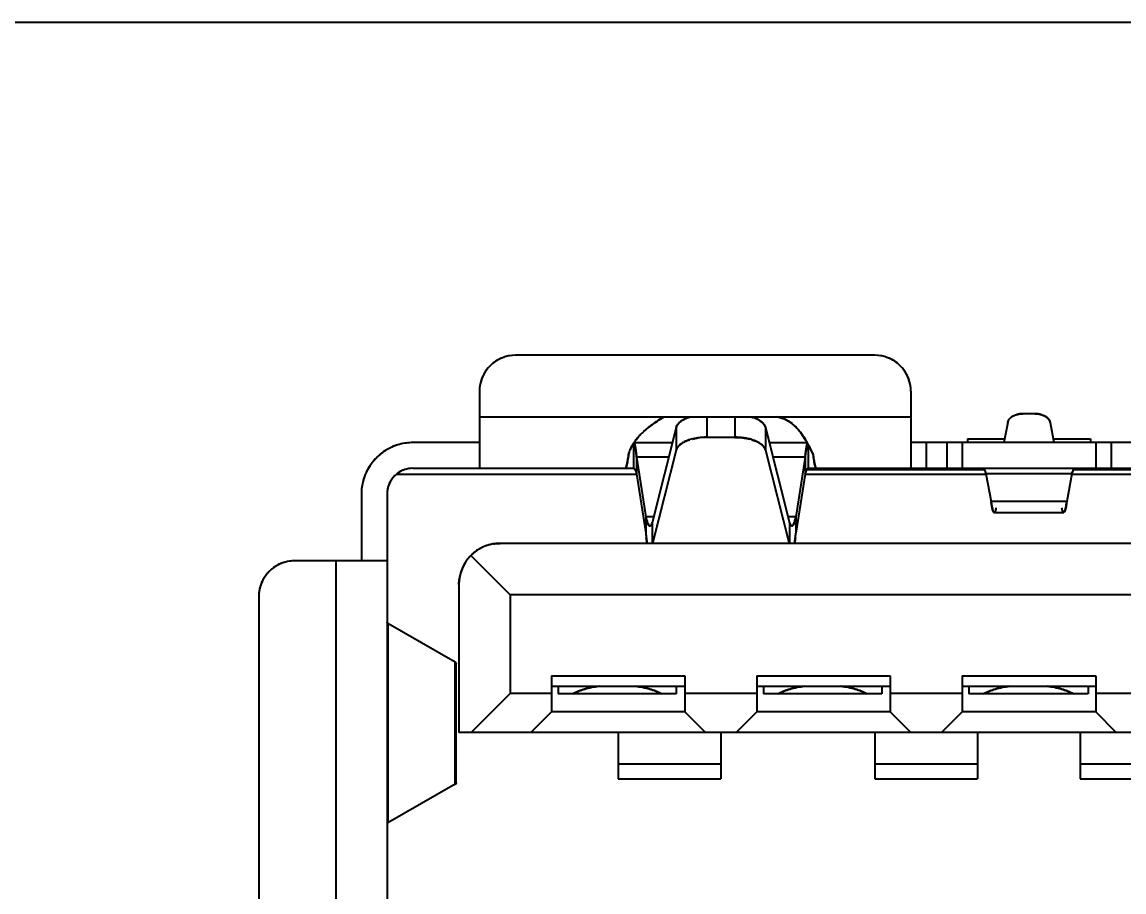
# Model space of a CAD drawing. Header units: millimetres. Extents: x 15 to 418, y 12 to 300.
# Drawn here: x 163.3 to 174.03, y 86.8 to 95.26 of the extents above; entities that cross this region are included whole.
import ezdxf

# ---------------------------------------------------------------- set-up
doc = ezdxf.new("R2010")
doc.units = ezdxf.units.MM
doc.header["$LTSCALE"] = 23.1
doc.layers.get('0').update_dxf_attribs({"linetype": 'CONTINUOUS'})
doc.styles.get("Standard").update_dxf_attribs({"font": 'txt', "width": 0.8})
doc.dimstyles.new('DIMSTYLE_1', dxfattribs={"dimtxt": 4, "dimasz": 4, "dimexe": 0.5, "dimexo": 0.0625, "dimgap": 1, "dimtad": 0, "dimtih": 1, "dimtoh": 1, "dimdec": 1, "dimdsep": 46, "dimtxsty": 'Standard', "dimblk": '_FILLED', "dimblk1": '_FILLED', "dimblk2": '_FILLED', "dimcen": 0.09, "dimadec": 0, "dimazin": 0, "dimtol": 1, "dimtp": 0.5, "dimtm": 0.5, "dimtfac": 1, "dimtdec": 1, "dimtofl": 0, "dimtmove": 0, "dimatfit": 3, "dimldrblk": '_FILLED', "dimfxl": 0, "dimtolj": 1, "dimarcsym": 0})

# ---------------------------------------------------------------- blocks, each defined once
blk = doc.blocks.new('_FILLED')
at = {"color": 0, "linetype": 'ByBlock'}
blk.add_solid([(0, 0), (-1, 0.25), (-1, -0.25)], dxfattribs=at)
blk = doc.blocks.new('*D1')
at = {"color": 2, "linetype": 'Continuous', "transparency": 16777216}
for p, q in [((162.164, 95.259), (203.143, 95.259)), ((202.643, 95.259), (202.643, 75.813)), ((202.643, 56.367), (202.643, 75.813)), ((184.164, 56.367), (203.143, 56.367))]:
    blk.add_line(p, q, dxfattribs=at)
at = {"color": 2, "linetype": 'Continuous', "transparency": 16777216, "xscale": 4, "yscale": 4, "zscale": 4}
for p, rotation in [((202.643, 95.259), 90), ((202.643, 56.367), 270)]:
    blk.add_blockref('_FILLED', p, dxfattribs=dict(at, rotation=rotation))

msp = doc.modelspace()

# ---------------------------------------------------------------- linework, layer by layer
at = {"color": 7, "linetype": 'Continuous'}
for p, q in [((171.605, 92.017), (168.105, 92.017)), ((167.755, 91.667), (167.755, 90.917)), ((171.955, 91.667), (171.955, 90.917)), ((167.755, 91.417), (171.955, 91.417)), ((169.968, 91.417), (169.968, 91.218)), ((170.242, 91.417), (170.242, 91.218)), ((173.164, 91.448), (173.047, 91.448)), ((169.67, 91.315), (169.435, 90.386)), ((169.67, 91.315), (169.67, 91.094)), ((170.54, 91.315), (170.54, 91.094)), ((170.54, 91.315), (170.775, 90.386)), ((172.898, 91.362), (172.862, 91.167)), ((173.313, 91.362), (173.348, 91.167)), ((170.242, 91.218), (169.968, 91.218)), ((172.505, 91.203), (172.869, 91.203)), ((172.505, 91.203), (172.505, 91.167)), ((173.341, 91.203), (173.705, 91.203)), ((173.705, 91.203), (173.705, 91.167)), ((167.755, 91.167), (167.105, 91.167)), ((169.256, 91.158), (169.256, 90.917)), ((169.261, 91.167), (169.633, 91.167)), ((169.67, 91.094), (169.44, 90.187)), ((170.54, 91.094), (170.77, 90.187)), ((170.578, 91.167), (170.943, 91.167)), ((170.954, 91.149), (170.954, 90.917)), ((174.255, 91.167), (171.955, 91.167)), ((172.105, 91.167), (172.105, 90.917)), ((172.305, 91.167), (172.305, 90.917)), ((172.455, 91.167), (172.455, 90.917)), ((173.755, 91.167), (173.755, 90.917)), ((173.905, 91.167), (173.905, 90.917)), ((169.284, 91.03), (169.284, 91.024)), ((169.284, 91.024), (169.284, 91.03)), ((169.284, 91.024), (169.284, 90.863)), ((169.596, 91.024), (169.284, 91.024)), ((169.284, 91.024), (169.374, 90.446)), ((170.926, 91.024), (170.614, 91.024)), ((170.926, 91.024), (170.836, 90.446)), ((170.926, 91.028), (170.926, 91.024)), ((170.926, 91.024), (170.926, 91.028)), ((170.926, 91.024), (170.926, 90.863)), ((167.105, 90.917), (169.256, 90.917)), ((172.671, 90.903), (170.941, 90.903)), ((170.954, 90.917), (175.256, 90.917)), ((172.505, 90.903), (172.505, 90.917)), ((175.269, 90.903), (173.539, 90.903)), ((173.705, 90.903), (173.705, 90.917)), ((169.284, 90.857), (166.943, 90.857)), ((169.284, 90.863), (169.374, 90.285)), ((170.926, 90.863), (170.836, 90.285)), ((172.686, 90.857), (170.926, 90.857)), ((173.524, 90.864), (172.686, 90.864)), ((172.686, 90.864), (172.737, 90.593)), ((173.524, 90.864), (173.473, 90.593)), ((175.284, 90.857), (173.524, 90.857)), ((166.605, 90.667), (166.605, 90.017)), ((166.855, 90.667), (166.855, 85.487)), ((173.473, 90.593), (172.737, 90.593)), ((172.737, 90.591), (172.737, 90.593)), ((172.737, 90.593), (172.737, 90.591)), ((173.473, 90.593), (173.473, 90.59)), ((169.374, 90.446), (169.374, 90.285)), ((169.45, 90.446), (169.374, 90.446)), ((169.432, 90.378), (169.435, 90.386)), ((169.435, 90.386), (169.432, 90.378)), ((169.435, 90.386), (169.435, 90.187)), ((170.836, 90.446), (170.76, 90.446)), ((170.775, 90.386), (170.775, 90.187)), ((170.808, 90.364), (170.806, 90.361)), ((170.836, 90.446), (170.836, 90.285)), ((178.255, 90.187), (167.955, 90.187)), ((168.055, 89.687), (167.672, 90.07)), ((166.855, 90.017), (165.955, 90.017)), ((166.355, 90.017), (166.355, 78.197)), ((167.555, 89.787), (167.555, 88.347)), ((165.605, 89.667), (165.605, 78.547)), ((168.055, 89.687), (168.055, 88.727)), ((178.155, 89.687), (168.055, 89.687)), ((166.863, 89.406), (166.863, 87.468)), ((167.519, 89.03), (166.863, 89.406)), ((167.519, 87.844), (167.519, 89.03)), ((167.519, 89.03), (167.528, 89.021)), ((168.455, 88.897), (168.455, 88.547)), ((168.455, 88.897), (169.755, 88.897)), ((169.755, 88.897), (169.755, 88.547)), ((170.455, 88.897), (171.755, 88.897)), ((170.455, 88.897), (170.455, 88.547)), ((171.755, 88.897), (171.755, 88.547)), ((172.455, 88.897), (173.755, 88.897)), ((172.455, 88.897), (172.455, 88.547)), ((173.755, 88.897), (173.755, 88.547)), ((168.455, 88.797), (169.755, 88.797)), ((168.521, 88.797), (168.521, 88.722)), ((169.671, 88.797), (169.671, 88.722)), ((170.455, 88.797), (171.755, 88.797)), ((170.521, 88.797), (170.521, 88.722)), ((171.671, 88.797), (171.671, 88.722)), ((172.455, 88.797), (173.755, 88.797)), ((172.521, 88.797), (172.521, 88.722)), ((173.68, 88.797), (173.68, 88.722)), ((168.055, 88.727), (167.675, 88.347)), ((168.455, 88.727), (168.055, 88.727)), ((169.671, 88.722), (168.521, 88.722)), ((170.455, 88.727), (169.755, 88.727)), ((171.671, 88.722), (170.521, 88.722)), ((172.455, 88.727), (171.755, 88.727)), ((173.68, 88.722), (172.521, 88.722)), ((174.455, 88.727), (173.755, 88.727)), ((168.455, 88.547), (168.255, 88.347)), ((169.755, 88.547), (168.455, 88.547)), ((169.955, 88.347), (169.755, 88.547)), ((170.455, 88.547), (170.255, 88.347)), ((171.755, 88.547), (170.455, 88.547)), ((171.955, 88.347), (171.755, 88.547)), ((172.455, 88.547), (172.255, 88.347)), ((173.755, 88.547), (172.455, 88.547)), ((173.955, 88.347), (173.755, 88.547)), ((178.655, 88.347), (167.555, 88.347)), ((169.105, 88.347), (169.105, 87.895)), ((170.105, 88.347), (170.105, 87.895)), ((171.605, 88.347), (171.605, 87.895)), ((172.605, 88.347), (172.605, 87.895)), ((173.605, 88.347), (173.605, 87.895)), ((170.105, 88.038), (169.105, 88.038)), ((172.605, 88.038), (171.605, 88.038)), ((174.605, 88.038), (173.605, 88.038)), ((167.519, 87.844), (166.863, 87.468)), ((167.528, 87.852), (167.519, 87.844))]:
    msp.add_line(p, q, dxfattribs=at)
at = {"color": 6, "linetype": 'Continuous'}
for p, q in [((172.766, 90.487), (173.444, 90.487)), ((167.528, 87.852), (167.528, 89.021)), ((169.105, 87.895), (170.105, 87.895)), ((171.605, 87.895), (172.605, 87.895)), ((173.605, 87.895), (174.605, 87.895))]:
    msp.add_line(p, q, dxfattribs=at)
at = {"color": 7, "linetype": 'Continuous'}
for centre, radius, start, end in [((168.105, 91.667), 0.35, 89.9956, 180.0044), ((168.106, 91.666), 0.351, 125.9432, 144.0563), ((168.105, 91.667), 0.349, 120.2626, 125.92), ((168.105, 91.666), 0.351, 115.1088, 120.2634), ((168.105, 91.668), 0.349, 107.7366, 115.1109), ((168.105, 91.664), 0.353, 90.0656, 107.6772), ((171.605, 91.664), 0.353, 72.3357, 89.921), ((171.605, 91.667), 0.35, 359.9956, 90.0044), ((171.605, 91.668), 0.349, 64.8886, 72.2689), ((171.605, 91.666), 0.351, 58.4978, 64.8902), ((171.606, 91.668), 0.349, 54.0771, 58.4966), ((171.604, 91.666), 0.351, 35.9432, 54.0563), ((168.106, 91.667), 0.351, 148.4978, 154.8902), ((168.104, 91.667), 0.349, 144.0771, 148.4966), ((171.606, 91.667), 0.349, 30.2626, 35.92), ((171.604, 91.667), 0.351, 25.1088, 30.2634), ((168.108, 91.666), 0.353, 162.3357, 179.921), ((168.104, 91.667), 0.349, 154.8886, 162.2689), ((171.606, 91.667), 0.349, 17.7366, 25.1109), ((171.602, 91.666), 0.353, 0.0656, 17.6772), ((173.022, 91.292), 0.151, 117.9636, 119.7785), ((173.192, 91.298), 0.144, 58.3046, 60.1745), ((170.358, 91.184), 0.234, 56.7558, 60.8869), ((170.55, 91.037), 0.4, 47.145, 51.7113), ((170.551, 91.038), 0.399, 47.2131, 51.7892), ((169.83, 90.758), 0.703, 133.6746, 137.788), ((169.829, 90.759), 0.702, 133.6537, 137.7735), ((169.902, 90.682), 0.808, 129.9965, 133.6594), ((169.9, 90.685), 0.804, 129.9984, 133.6764), ((169.937, 90.761), 0.455, 103.8645, 107.0842), ((169.967, 90.601), 0.618, 89.9293, 97.8885), ((170.243, 90.601), 0.618, 82.1071, 90.0717), ((170.275, 90.766), 0.45, 72.8925, 75.5672), ((167.105, 90.667), 0.5, 89.9975, 180.0025), ((167.106, 90.665), 0.502, 120.0008, 133.345), ((167.105, 90.667), 0.5, 104.9393, 114.1555), ((167.105, 90.665), 0.502, 90.0325, 104.8997), ((169.677, 90.885), 0.504, 143.1151, 146.9884), ((169.676, 90.887), 0.502, 143.2088, 147.0725), ((169.852, 90.964), 0.234, 119.1131, 123.2442), ((167.107, 90.665), 0.502, 135.0294, 149.9792), ((167.103, 90.669), 0.498, 133.3657, 134.9939), ((167.105, 90.667), 0.5, 155.2985, 165.0518), ((167.105, 90.667), 0.5, 150.0124, 155.2977), ((167.105, 90.667), 0.25, 89.993, 180.007), ((167.105, 90.667), 0.249, 121.0337, 126.0013), ((167.105, 90.667), 0.25, 107.9294, 121.0266), ((167.105, 90.665), 0.252, 90.0793, 107.837), ((167.108, 90.667), 0.503, 165.0972, 179.9607), ((167.105, 90.667), 0.25, 150.0346, 162.0891), ((167.105, 90.667), 0.25, 144.0284, 150.0314), ((167.106, 90.665), 0.252, 126.0606, 143.9664), ((167.107, 90.667), 0.252, 162.1679, 179.9339), ((171.854, 90.82), 1.635, 351.8864, 352.0017), ((170.333, 90.669), 0.985, 193.0873, 193.4591), ((170.304, 90.662), 0.955, 193.0958, 193.4789), ((170.941, 90.449), 0.177, 200.7468, 202.3064), ((170.936, 90.447), 0.172, 200.7636, 202.3682), ((169.917, 90.659), 0.944, 346.2507, 346.9202), ((169.943, 90.654), 0.917, 346.2229, 346.9115), ((173.078, 90.716), 3.729, 186.6308, 186.7536), ((173.063, 90.713), 3.714, 186.6142, 186.7375), ((172.4, 90.634), 3.046, 186.7326, 187.3405), ((172.379, 90.632), 3.025, 186.7288, 187.3412), ((167.662, 90.653), 3.195, 352.6804, 353.2433), ((168.021, 90.608), 2.833, 352.6458, 353.281), ((167.141, 90.715), 3.72, 353.2375, 353.3695), ((167.16, 90.711), 3.7, 353.2536, 353.3863), ((167.955, 89.787), 0.4, 89.9964, 180.0036), ((167.954, 89.789), 0.398, 118.5376, 135.0446), ((167.957, 89.783), 0.404, 117.0578, 118.572), ((167.955, 89.788), 0.399, 110.1491, 117.0708), ((167.953, 89.791), 0.395, 107.8292, 110.126), ((167.956, 89.783), 0.404, 101.0806, 107.8174), ((167.957, 89.777), 0.41, 98.8163, 101.1055), ((167.955, 89.787), 0.4, 134.9908, 152.5565), ((165.955, 89.667), 0.35, 89.9956, 180.0044), ((165.956, 89.666), 0.351, 125.9432, 144.0563), ((165.955, 89.668), 0.349, 120.2804, 125.9201), ((165.955, 89.666), 0.351, 115.1088, 120.2812), ((165.955, 89.668), 0.349, 107.7366, 115.1109), ((165.955, 89.664), 0.353, 90.0656, 107.6772), ((167.951, 89.789), 0.396, 160.9265, 162.1719), ((167.952, 89.788), 0.397, 152.5076, 160.9207), ((165.954, 89.667), 0.349, 154.8886, 162.2689), ((165.956, 89.667), 0.351, 148.5238, 154.8903), ((165.954, 89.667), 0.349, 144.0771, 148.5226), ((167.965, 89.785), 0.41, 169.6387, 171.1857), ((167.962, 89.785), 0.407, 162.207, 169.6455), ((165.958, 89.666), 0.353, 162.3357, 179.921)]:
    msp.add_arc(centre, radius, start, end, dxfattribs=at)
for points, knots in [([(169.383, 91.301), (169.396, 91.312), (169.45, 91.355), (169.509, 91.392), (169.554, 91.417)], [0, 0, 0, 0, 0.24898, 1, 1, 1, 1]), ([(169.554, 91.417), (169.539, 91.409), (169.479, 91.374), (169.423, 91.334), (169.383, 91.301)], [0, 0, 0, 0, 0.25078, 1, 1, 1, 1]), ([(169.803, 91.416), (169.797, 91.414), (169.775, 91.407), (169.753, 91.397), (169.738, 91.389)], [0, 0, 0, 0, 0.265862, 1, 1, 1, 1]), ([(169.738, 91.389), (169.743, 91.392), (169.764, 91.402), (169.786, 91.411), (169.803, 91.416)], [0, 0, 0, 0, 0.233799, 1, 1, 1, 1]), ([(170.472, 91.389), (170.467, 91.392), (170.446, 91.402), (170.424, 91.411), (170.407, 91.416)], [0, 0, 0, 0, 0.233816, 1, 1, 1, 1]), ([(170.407, 91.416), (170.413, 91.414), (170.435, 91.407), (170.457, 91.397), (170.472, 91.389)], [0, 0, 0, 0, 0.265855, 1, 1, 1, 1]), ([(172.947, 91.423), (172.943, 91.421), (172.931, 91.413), (172.92, 91.404), (172.913, 91.395)], [0, 0, 0, 0, 0.265715, 1, 1, 1, 1]), ([(172.913, 91.395), (172.915, 91.398), (172.925, 91.409), (172.937, 91.418), (172.947, 91.423)], [0, 0, 0, 0, 0.235418, 1, 1, 1, 1]), ([(172.994, 91.441), (172.99, 91.44), (172.975, 91.436), (172.961, 91.431), (172.951, 91.425)], [0, 0, 0, 0, 0.2593, 1, 1, 1, 1]), ([(172.951, 91.425), (172.954, 91.427), (172.968, 91.434), (172.982, 91.439), (172.994, 91.441)], [0, 0, 0, 0, 0.240573, 1, 1, 1, 1]), ([(173.047, 91.448), (173.033, 91.448), (173.015, 91.446), (172.998, 91.442), (172.994, 91.441)], [0, 0, 0, 0, 0.753456, 1, 1, 1, 1]), ([(172.994, 91.441), (172.998, 91.442), (173.015, 91.446), (173.033, 91.448), (173.047, 91.448)], [0, 0, 0, 0, 0.246522, 1, 1, 1, 1]), ([(173.217, 91.441), (173.212, 91.442), (173.195, 91.446), (173.177, 91.448), (173.164, 91.448)], [0, 0, 0, 0, 0.246532, 1, 1, 1, 1]), ([(173.164, 91.448), (173.177, 91.448), (173.195, 91.446), (173.212, 91.442), (173.217, 91.441)], [0, 0, 0, 0, 0.753488, 1, 1, 1, 1]), ([(173.263, 91.423), (173.26, 91.425), (173.245, 91.433), (173.229, 91.438), (173.217, 91.441)], [0, 0, 0, 0, 0.239147, 1, 1, 1, 1]), ([(173.217, 91.441), (173.221, 91.44), (173.237, 91.436), (173.253, 91.429), (173.263, 91.423)], [0, 0, 0, 0, 0.26061, 1, 1, 1, 1]), ([(173.297, 91.395), (173.295, 91.398), (173.286, 91.407), (173.276, 91.415), (173.267, 91.421)], [0, 0, 0, 0, 0.23683, 1, 1, 1, 1]), ([(173.267, 91.421), (173.27, 91.419), (173.281, 91.412), (173.291, 91.403), (173.297, 91.395)], [0, 0, 0, 0, 0.264227, 1, 1, 1, 1]), ([(169.692, 91.354), (169.69, 91.351), (169.68, 91.339), (169.673, 91.326), (169.67, 91.315)], [0, 0, 0, 0, 0.271523, 1, 1, 1, 1]), ([(169.67, 91.315), (169.671, 91.318), (169.676, 91.333), (169.685, 91.346), (169.692, 91.354)], [0, 0, 0, 0, 0.232703, 1, 1, 1, 1]), ([(169.721, 91.378), (169.718, 91.376), (169.708, 91.369), (169.699, 91.361), (169.692, 91.354)], [0, 0, 0, 0, 0.265239, 1, 1, 1, 1]), ([(169.692, 91.354), (169.694, 91.356), (169.703, 91.365), (169.713, 91.373), (169.721, 91.378)], [0, 0, 0, 0, 0.235397, 1, 1, 1, 1]), ([(169.738, 91.389), (169.737, 91.388), (169.731, 91.385), (169.725, 91.381), (169.721, 91.378)], [0, 0, 0, 0, 0.256671, 1, 1, 1, 1]), ([(169.721, 91.378), (169.722, 91.379), (169.728, 91.383), (169.734, 91.386), (169.738, 91.389)], [0, 0, 0, 0, 0.243384, 1, 1, 1, 1]), ([(170.518, 91.354), (170.515, 91.357), (170.506, 91.366), (170.495, 91.375), (170.486, 91.38)], [0, 0, 0, 0, 0.234187, 1, 1, 1, 1]), ([(170.486, 91.38), (170.489, 91.378), (170.5, 91.37), (170.511, 91.362), (170.518, 91.354)], [0, 0, 0, 0, 0.266488, 1, 1, 1, 1]), ([(170.54, 91.315), (170.539, 91.318), (170.534, 91.333), (170.525, 91.346), (170.518, 91.354)], [0, 0, 0, 0, 0.232728, 1, 1, 1, 1]), ([(170.518, 91.354), (170.52, 91.351), (170.53, 91.34), (170.537, 91.326), (170.54, 91.315)], [0, 0, 0, 0, 0.271547, 1, 1, 1, 1]), ([(172.913, 91.395), (172.911, 91.393), (172.904, 91.383), (172.899, 91.371), (172.898, 91.362)], [0, 0, 0, 0, 0.264051, 1, 1, 1, 1]), ([(172.898, 91.362), (172.898, 91.365), (172.901, 91.377), (172.907, 91.388), (172.913, 91.395)], [0, 0, 0, 0, 0.239447, 1, 1, 1, 1]), ([(173.313, 91.362), (173.312, 91.365), (173.309, 91.377), (173.303, 91.388), (173.297, 91.395)], [0, 0, 0, 0, 0.239412, 1, 1, 1, 1]), ([(173.297, 91.395), (173.299, 91.393), (173.306, 91.383), (173.311, 91.371), (173.313, 91.362)], [0, 0, 0, 0, 0.264008, 1, 1, 1, 1]), ([(169.274, 91.188), (169.277, 91.191), (169.288, 91.206), (169.3, 91.22), (169.309, 91.23)], [0, 0, 0, 0, 0.246556, 1, 1, 1, 1]), ([(169.309, 91.23), (169.306, 91.227), (169.294, 91.213), (169.282, 91.199), (169.274, 91.188)], [0, 0, 0, 0, 0.253381, 1, 1, 1, 1]), ([(169.828, 91.202), (169.832, 91.203), (169.85, 91.207), (169.869, 91.211), (169.882, 91.213)], [0, 0, 0, 0, 0.244117, 1, 1, 1, 1]), ([(169.882, 91.213), (169.878, 91.212), (169.859, 91.209), (169.841, 91.205), (169.828, 91.202)], [0, 0, 0, 0, 0.25559, 1, 1, 1, 1]), ([(169.968, 91.218), (169.961, 91.218), (169.932, 91.218), (169.904, 91.216), (169.882, 91.213)], [0, 0, 0, 0, 0.252081, 1, 1, 1, 1]), ([(170.242, 91.218), (170.249, 91.218), (170.278, 91.218), (170.307, 91.216), (170.328, 91.213)], [0, 0, 0, 0, 0.2521, 1, 1, 1, 1]), ([(170.328, 91.213), (170.333, 91.212), (170.353, 91.209), (170.372, 91.205), (170.387, 91.201)], [0, 0, 0, 0, 0.256168, 1, 1, 1, 1]), ([(170.387, 91.201), (170.382, 91.202), (170.362, 91.207), (170.343, 91.21), (170.328, 91.213)], [0, 0, 0, 0, 0.243446, 1, 1, 1, 1]), ([(170.868, 91.282), (170.884, 91.263), (170.936, 91.189), (170.976, 91.109), (171.004, 91.05)], [0, 0, 0, 0, 0.275258, 1, 1, 1, 1]), ([(171.004, 91.05), (170.986, 91.088), (170.946, 91.168), (170.899, 91.244), (170.868, 91.282)], [0, 0, 0, 0, 0.462875, 1, 1, 1, 1]), ([(169.206, 91.05), (169.208, 91.055), (169.213, 91.077), (169.221, 91.099), (169.229, 91.114)], [0, 0, 0, 0, 0.232355, 1, 1, 1, 1]), ([(169.229, 91.114), (169.226, 91.109), (169.217, 91.088), (169.21, 91.067), (169.206, 91.05)], [0, 0, 0, 0, 0.267545, 1, 1, 1, 1]), ([(169.229, 91.114), (169.231, 91.118), (169.239, 91.134), (169.248, 91.149), (169.255, 91.16)], [0, 0, 0, 0, 0.24245, 1, 1, 1, 1]), ([(169.255, 91.16), (169.252, 91.156), (169.243, 91.141), (169.235, 91.126), (169.229, 91.114)], [0, 0, 0, 0, 0.257086, 1, 1, 1, 1]), ([(169.259, 91.166), (169.26, 91.164), (169.262, 91.16), (169.265, 91.151), (169.268, 91.139), (169.273, 91.116), (169.278, 91.079), (169.282, 91.048), (169.284, 91.03)], [0, 0, 0, 0, 0.042669, 0.109279, 0.200474, 0.315848, 0.616013, 1, 1, 1, 1]), ([(169.284, 91.03), (169.282, 91.048), (169.278, 91.079), (169.273, 91.116), (169.268, 91.139), (169.265, 91.151), (169.262, 91.16), (169.26, 91.164), (169.259, 91.166)], [0, 0, 0, 0, 0.384752, 0.685641, 0.800974, 0.891804, 0.957813, 1, 1, 1, 1]), ([(169.67, 91.094), (169.671, 91.098), (169.676, 91.112), (169.685, 91.125), (169.693, 91.133)], [0, 0, 0, 0, 0.232728, 1, 1, 1, 1]), ([(169.693, 91.133), (169.69, 91.13), (169.68, 91.119), (169.673, 91.105), (169.67, 91.094)], [0, 0, 0, 0, 0.271547, 1, 1, 1, 1]), ([(169.693, 91.133), (169.695, 91.136), (169.704, 91.145), (169.715, 91.154), (169.724, 91.159)], [0, 0, 0, 0, 0.234187, 1, 1, 1, 1]), ([(169.724, 91.159), (169.721, 91.157), (169.71, 91.15), (169.699, 91.141), (169.693, 91.133)], [0, 0, 0, 0, 0.266488, 1, 1, 1, 1]), ([(169.738, 91.168), (169.743, 91.171), (169.764, 91.182), (169.786, 91.19), (169.803, 91.195)], [0, 0, 0, 0, 0.233816, 1, 1, 1, 1]), ([(169.803, 91.195), (169.797, 91.194), (169.775, 91.186), (169.753, 91.177), (169.738, 91.168)], [0, 0, 0, 0, 0.265855, 1, 1, 1, 1]), ([(170.407, 91.195), (170.413, 91.193), (170.435, 91.186), (170.457, 91.177), (170.472, 91.168)], [0, 0, 0, 0, 0.265862, 1, 1, 1, 1]), ([(170.472, 91.168), (170.467, 91.171), (170.446, 91.182), (170.424, 91.19), (170.407, 91.195)], [0, 0, 0, 0, 0.233799, 1, 1, 1, 1]), ([(170.472, 91.168), (170.473, 91.167), (170.479, 91.164), (170.485, 91.16), (170.489, 91.158)], [0, 0, 0, 0, 0.256671, 1, 1, 1, 1]), ([(170.489, 91.158), (170.488, 91.158), (170.482, 91.162), (170.476, 91.166), (170.472, 91.168)], [0, 0, 0, 0, 0.243384, 1, 1, 1, 1]), ([(170.489, 91.158), (170.492, 91.156), (170.502, 91.148), (170.511, 91.14), (170.518, 91.133)], [0, 0, 0, 0, 0.265239, 1, 1, 1, 1]), ([(170.518, 91.133), (170.516, 91.136), (170.507, 91.144), (170.497, 91.152), (170.489, 91.158)], [0, 0, 0, 0, 0.235397, 1, 1, 1, 1]), ([(170.518, 91.133), (170.52, 91.13), (170.53, 91.119), (170.537, 91.105), (170.54, 91.094)], [0, 0, 0, 0, 0.271523, 1, 1, 1, 1]), ([(170.54, 91.094), (170.539, 91.098), (170.534, 91.112), (170.525, 91.125), (170.518, 91.133)], [0, 0, 0, 0, 0.232703, 1, 1, 1, 1]), ([(170.949, 91.162), (170.946, 91.156), (170.942, 91.141), (170.937, 91.112), (170.931, 91.073), (170.928, 91.044), (170.926, 91.028)], [0, 0, 0, 0, 0.132672, 0.347358, 0.63957, 1, 1, 1, 1]), ([(170.926, 91.028), (170.928, 91.044), (170.931, 91.073), (170.937, 91.112), (170.942, 91.141), (170.946, 91.156), (170.949, 91.162)], [0, 0, 0, 0, 0.359959, 0.651503, 0.866311, 1, 1, 1, 1]), ([(169.195, 90.978), (169.196, 90.983), (169.201, 91.007), (169.204, 91.031), (169.206, 91.05)], [0, 0, 0, 0, 0.217913, 1, 1, 1, 1]), ([(169.206, 91.05), (169.206, 91.043), (169.202, 91.019), (169.199, 90.995), (169.195, 90.978)], [0, 0, 0, 0, 0.280749, 1, 1, 1, 1]), ([(171.004, 91.05), (171.005, 91.043), (171.008, 91.019), (171.012, 90.995), (171.015, 90.977)], [0, 0, 0, 0, 0.281631, 1, 1, 1, 1]), ([(171.015, 90.977), (171.014, 90.982), (171.01, 91.007), (171.006, 91.031), (171.004, 91.05)], [0, 0, 0, 0, 0.21767, 1, 1, 1, 1]), ([(169.173, 90.917), (169.175, 90.917), (169.181, 90.922), (169.183, 90.928), (169.184, 90.932)], [0, 0, 0, 0, 0.344083, 1, 1, 1, 1]), ([(169.184, 90.932), (169.183, 90.928), (169.181, 90.922), (169.175, 90.917), (169.173, 90.917)], [0, 0, 0, 0, 0.654374, 1, 1, 1, 1]), ([(169.184, 90.932), (169.185, 90.935), (169.19, 90.95), (169.193, 90.965), (169.195, 90.978)], [0, 0, 0, 0, 0.193788, 1, 1, 1, 1]), ([(169.195, 90.978), (169.194, 90.973), (169.191, 90.958), (169.188, 90.943), (169.184, 90.932)], [0, 0, 0, 0, 0.306251, 1, 1, 1, 1]), ([(169.265, 90.911), (169.265, 90.912), (169.262, 90.915), (169.259, 90.917), (169.256, 90.917)], [0, 0, 0, 0, 0.313589, 1, 1, 1, 1]), ([(169.256, 90.917), (169.257, 90.917), (169.261, 90.916), (169.264, 90.913), (169.265, 90.911)], [0, 0, 0, 0, 0.206485, 1, 1, 1, 1]), ([(169.275, 90.892), (169.274, 90.894), (169.272, 90.9), (169.268, 90.907), (169.265, 90.911)], [0, 0, 0, 0, 0.296253, 1, 1, 1, 1]), ([(169.265, 90.911), (169.266, 90.909), (169.27, 90.904), (169.273, 90.897), (169.275, 90.892)], [0, 0, 0, 0, 0.204076, 1, 1, 1, 1]), ([(169.284, 90.863), (169.284, 90.866), (169.281, 90.876), (169.278, 90.885), (169.275, 90.892)], [0, 0, 0, 0, 0.276919, 1, 1, 1, 1]), ([(169.275, 90.892), (169.276, 90.89), (169.279, 90.881), (169.282, 90.871), (169.284, 90.863)], [0, 0, 0, 0, 0.22224, 1, 1, 1, 1]), ([(170.935, 90.892), (170.934, 90.89), (170.931, 90.881), (170.928, 90.871), (170.926, 90.863)], [0, 0, 0, 0, 0.222012, 1, 1, 1, 1]), ([(170.926, 90.863), (170.926, 90.866), (170.929, 90.876), (170.932, 90.885), (170.935, 90.892)], [0, 0, 0, 0, 0.276508, 1, 1, 1, 1]), ([(170.945, 90.911), (170.944, 90.909), (170.94, 90.904), (170.937, 90.897), (170.935, 90.892)], [0, 0, 0, 0, 0.204454, 1, 1, 1, 1]), ([(170.935, 90.892), (170.936, 90.894), (170.939, 90.9), (170.942, 90.907), (170.945, 90.911)], [0, 0, 0, 0, 0.296632, 1, 1, 1, 1]), ([(170.954, 90.917), (170.953, 90.917), (170.949, 90.916), (170.947, 90.913), (170.945, 90.911)], [0, 0, 0, 0, 0.205825, 1, 1, 1, 1]), ([(170.945, 90.911), (170.945, 90.912), (170.948, 90.914), (170.951, 90.917), (170.954, 90.917)], [0, 0, 0, 0, 0.312891, 1, 1, 1, 1]), ([(171.015, 90.977), (171.016, 90.973), (171.019, 90.957), (171.022, 90.942), (171.026, 90.932)], [0, 0, 0, 0, 0.305502, 1, 1, 1, 1]), ([(171.026, 90.932), (171.025, 90.935), (171.02, 90.95), (171.017, 90.965), (171.015, 90.977)], [0, 0, 0, 0, 0.193924, 1, 1, 1, 1]), ([(171.026, 90.932), (171.027, 90.928), (171.029, 90.922), (171.035, 90.917), (171.037, 90.917)], [0, 0, 0, 0, 0.655913, 1, 1, 1, 1]), ([(171.037, 90.917), (171.035, 90.917), (171.029, 90.922), (171.027, 90.928), (171.026, 90.932)], [0, 0, 0, 0, 0.34563, 1, 1, 1, 1]), ([(172.667, 90.911), (172.668, 90.91), (172.672, 90.904), (172.675, 90.898), (172.677, 90.893)], [0, 0, 0, 0, 0.2041, 1, 1, 1, 1]), ([(172.677, 90.893), (172.676, 90.895), (172.673, 90.901), (172.67, 90.907), (172.667, 90.911)], [0, 0, 0, 0, 0.297432, 1, 1, 1, 1]), ([(172.677, 90.893), (172.677, 90.891), (172.681, 90.881), (172.684, 90.872), (172.686, 90.864)], [0, 0, 0, 0, 0.219522, 1, 1, 1, 1]), ([(172.686, 90.864), (172.685, 90.867), (172.683, 90.876), (172.679, 90.886), (172.677, 90.893)], [0, 0, 0, 0, 0.279718, 1, 1, 1, 1]), ([(173.524, 90.864), (173.525, 90.867), (173.528, 90.876), (173.531, 90.886), (173.534, 90.893)], [0, 0, 0, 0, 0.280045, 1, 1, 1, 1]), ([(173.534, 90.893), (173.533, 90.891), (173.529, 90.881), (173.526, 90.872), (173.524, 90.864)], [0, 0, 0, 0, 0.219703, 1, 1, 1, 1]), ([(173.534, 90.893), (173.534, 90.895), (173.537, 90.901), (173.54, 90.907), (173.543, 90.911)], [0, 0, 0, 0, 0.297132, 1, 1, 1, 1]), ([(173.543, 90.911), (173.542, 90.91), (173.538, 90.904), (173.536, 90.898), (173.534, 90.893)], [0, 0, 0, 0, 0.203813, 1, 1, 1, 1]), ([(172.766, 90.487), (172.762, 90.487), (172.758, 90.494), (172.755, 90.503), (172.749, 90.52), (172.743, 90.55), (172.739, 90.576), (172.737, 90.591)], [0, 0, 0, 0, 0.089192, 0.172034, 0.282894, 0.588654, 1, 1, 1, 1]), ([(172.737, 90.591), (172.738, 90.584), (172.741, 90.562), (172.745, 90.54), (172.749, 90.525)], [0, 0, 0, 0, 0.29115, 1, 1, 1, 1]), ([(173.473, 90.59), (173.471, 90.575), (173.467, 90.549), (173.461, 90.52), (173.455, 90.502), (173.452, 90.494), (173.448, 90.487), (173.444, 90.487)], [0, 0, 0, 0, 0.411315, 0.716975, 0.827804, 0.910646, 1, 1, 1, 1]), ([(173.461, 90.525), (173.462, 90.529), (173.467, 90.551), (173.47, 90.572), (173.473, 90.59)], [0, 0, 0, 0, 0.208573, 1, 1, 1, 1]), ([(172.749, 90.525), (172.75, 90.521), (172.751, 90.514), (172.754, 90.504), (172.757, 90.496), (172.76, 90.491), (172.763, 90.487), (172.768, 90.486), (172.771, 90.49), (172.772, 90.493)], [0, 0, 0, 0, 0.236038, 0.431881, 0.587315, 0.703086, 0.782984, 0.840896, 1, 1, 1, 1]), ([(172.784, 90.531), (172.782, 90.52), (172.778, 90.506), (172.772, 90.491), (172.767, 90.487), (172.766, 90.487)], [0, 0, 0, 0, 0.697201, 0.891088, 1, 1, 1, 1]), ([(173.444, 90.487), (173.443, 90.487), (173.438, 90.491), (173.432, 90.506), (173.428, 90.52), (173.426, 90.532)], [0, 0, 0, 0, 0.108867, 0.302748, 1, 1, 1, 1]), ([(173.45, 90.49), (173.452, 90.494), (173.457, 90.506), (173.46, 90.518), (173.461, 90.525)], [0, 0, 0, 0, 0.384348, 1, 1, 1, 1]), ([(169.389, 90.391), (169.388, 90.395), (169.383, 90.411), (169.379, 90.427), (169.376, 90.44)], [0, 0, 0, 0, 0.217315, 1, 1, 1, 1]), ([(169.376, 90.44), (169.377, 90.435), (169.381, 90.419), (169.385, 90.403), (169.389, 90.391)], [0, 0, 0, 0, 0.281185, 1, 1, 1, 1]), ([(169.401, 90.366), (169.4, 90.368), (169.395, 90.376), (169.392, 90.384), (169.389, 90.391)], [0, 0, 0, 0, 0.20366, 1, 1, 1, 1]), ([(169.389, 90.391), (169.391, 90.385), (169.396, 90.375), (169.401, 90.365), (169.404, 90.361)], [0, 0, 0, 0, 0.589114, 1, 1, 1, 1]), ([(169.404, 90.361), (169.403, 90.362), (169.402, 90.364), (169.401, 90.366), (169.401, 90.366)], [0, 0, 0, 0, 0.728906, 1, 1, 1, 1]), ([(169.413, 90.357), (169.412, 90.357), (169.409, 90.357), (169.406, 90.359), (169.404, 90.361)], [0, 0, 0, 0, 0.218478, 1, 1, 1, 1]), ([(169.404, 90.361), (169.407, 90.359), (169.412, 90.355), (169.418, 90.358), (169.42, 90.359)], [0, 0, 0, 0, 0.520419, 1, 1, 1, 1]), ([(169.432, 90.378), (169.43, 90.375), (169.428, 90.369), (169.422, 90.361), (169.417, 90.357), (169.413, 90.357)], [0, 0, 0, 0, 0.354217, 0.63337, 1, 1, 1, 1]), ([(170.777, 90.381), (170.779, 90.376), (170.783, 90.368), (170.79, 90.359), (170.799, 90.355), (170.804, 90.359), (170.806, 90.361)], [0, 0, 0, 0, 0.374378, 0.630016, 0.803572, 1, 1, 1, 1]), ([(170.806, 90.361), (170.805, 90.36), (170.803, 90.358), (170.799, 90.357), (170.797, 90.357)], [0, 0, 0, 0, 0.297564, 1, 1, 1, 1]), ([(170.833, 90.435), (170.83, 90.42), (170.824, 90.4), (170.815, 90.377), (170.811, 90.368), (170.808, 90.364)], [0, 0, 0, 0, 0.60616, 0.830711, 1, 1, 1, 1]), ([(170.808, 90.364), (170.809, 90.366), (170.815, 90.374), (170.818, 90.384), (170.821, 90.392)], [0, 0, 0, 0, 0.197825, 1, 1, 1, 1]), ([(170.821, 90.392), (170.822, 90.395), (170.827, 90.409), (170.831, 90.424), (170.833, 90.435)], [0, 0, 0, 0, 0.219702, 1, 1, 1, 1]), ([(169.379, 90.245), (169.38, 90.24), (169.382, 90.22), (169.385, 90.201), (169.387, 90.187)], [0, 0, 0, 0, 0.271465, 1, 1, 1, 1]), ([(169.387, 90.187), (169.387, 90.191), (169.384, 90.211), (169.381, 90.23), (169.379, 90.245)], [0, 0, 0, 0, 0.227654, 1, 1, 1, 1]), ([(170.823, 90.187), (170.823, 90.191), (170.826, 90.211), (170.829, 90.23), (170.831, 90.245)], [0, 0, 0, 0, 0.227898, 1, 1, 1, 1]), ([(170.831, 90.245), (170.83, 90.24), (170.828, 90.221), (170.825, 90.201), (170.823, 90.187)], [0, 0, 0, 0, 0.271896, 1, 1, 1, 1]), ([(167.894, 90.182), (167.899, 90.183), (167.919, 90.186), (167.94, 90.187), (167.955, 90.187)], [0, 0, 0, 0, 0.24683, 1, 1, 1, 1]), ([(167.555, 89.787), (167.555, 89.792), (167.555, 89.812), (167.557, 89.833), (167.56, 89.848)], [0, 0, 0, 0, 0.252099, 1, 1, 1, 1]), ([(166.863, 89.406), (166.861, 89.407), (166.858, 89.41), (166.855, 89.414), (166.855, 89.417)], [0, 0, 0, 0, 0.317573, 1, 1, 1, 1]), ([(167.528, 89.019), (167.528, 89.02), (167.529, 89.022), (167.527, 89.025), (167.524, 89.027), (167.521, 89.029), (167.519, 89.03)], [0, 0, 0, 0, 0.174899, 0.367278, 0.634278, 1, 1, 1, 1]), ([(167.526, 89.017), (167.525, 89.017), (167.524, 89.016), (167.523, 89.015), (167.522, 89.015)], [0, 0, 0, 0, 0.719817, 1, 1, 1, 1]), ([(167.528, 89.021), (167.528, 89.021), (167.528, 89.019), (167.527, 89.018), (167.526, 89.017)], [0, 0, 0, 0, 0.217699, 1, 1, 1, 1]), ([(168.92, 88.797), (168.872, 88.792), (168.784, 88.775), (168.699, 88.742), (168.663, 88.722)], [0, 0, 0, 0, 0.53485, 1, 1, 1, 1]), ([(168.663, 88.722), (168.699, 88.742), (168.784, 88.775), (168.872, 88.792), (168.92, 88.797)], [0, 0, 0, 0, 0.464319, 1, 1, 1, 1]), ([(169.272, 88.797), (169.32, 88.792), (169.408, 88.775), (169.492, 88.742), (169.529, 88.722)], [0, 0, 0, 0, 0.535681, 1, 1, 1, 1]), ([(169.529, 88.722), (169.492, 88.742), (169.408, 88.775), (169.32, 88.792), (169.272, 88.797)], [0, 0, 0, 0, 0.465151, 1, 1, 1, 1]), ([(170.92, 88.797), (170.872, 88.792), (170.784, 88.775), (170.699, 88.742), (170.663, 88.722)], [0, 0, 0, 0, 0.53485, 1, 1, 1, 1]), ([(170.663, 88.722), (170.699, 88.742), (170.784, 88.775), (170.872, 88.792), (170.92, 88.797)], [0, 0, 0, 0, 0.464319, 1, 1, 1, 1]), ([(171.272, 88.797), (171.32, 88.792), (171.408, 88.775), (171.492, 88.742), (171.529, 88.722)], [0, 0, 0, 0, 0.535681, 1, 1, 1, 1]), ([(171.529, 88.722), (171.492, 88.742), (171.408, 88.775), (171.32, 88.792), (171.272, 88.797)], [0, 0, 0, 0, 0.465151, 1, 1, 1, 1]), ([(172.92, 88.797), (172.872, 88.792), (172.784, 88.775), (172.699, 88.742), (172.663, 88.722)], [0, 0, 0, 0, 0.53485, 1, 1, 1, 1]), ([(172.663, 88.722), (172.699, 88.742), (172.784, 88.775), (172.872, 88.792), (172.92, 88.797)], [0, 0, 0, 0, 0.464319, 1, 1, 1, 1]), ([(173.281, 88.797), (173.329, 88.792), (173.417, 88.775), (173.502, 88.742), (173.538, 88.722)], [0, 0, 0, 0, 0.535681, 1, 1, 1, 1]), ([(173.538, 88.722), (173.502, 88.742), (173.417, 88.775), (173.329, 88.792), (173.281, 88.797)], [0, 0, 0, 0, 0.465151, 1, 1, 1, 1]), ([(167.519, 87.844), (167.521, 87.845), (167.524, 87.847), (167.528, 87.85), (167.529, 87.854), (167.527, 87.856), (167.526, 87.857)], [0, 0, 0, 0, 0.363161, 0.608423, 0.786252, 1, 1, 1, 1]), ([(167.522, 87.859), (167.523, 87.859), (167.524, 87.858), (167.525, 87.857), (167.526, 87.857)], [0, 0, 0, 0, 0.28021, 1, 1, 1, 1]), ([(167.526, 87.857), (167.526, 87.856), (167.528, 87.855), (167.528, 87.854), (167.528, 87.852)], [0, 0, 0, 0, 0.298788, 1, 1, 1, 1]), ([(166.863, 87.468), (166.861, 87.467), (166.858, 87.464), (166.855, 87.46), (166.855, 87.457)], [0, 0, 0, 0, 0.317761, 1, 1, 1, 1])]:
    msp.add_open_spline(points, degree=3, knots=knots, dxfattribs=at)
for points in [[(170.656, 91.417), (170.686, 91.412), (170.715, 91.402), (170.742, 91.388)], [(170.742, 91.388), (170.715, 91.402), (170.686, 91.412), (170.656, 91.417)], [(170.742, 91.388), (170.762, 91.378), (170.78, 91.365), (170.798, 91.352)], [(170.798, 91.352), (170.78, 91.365), (170.761, 91.378), (170.742, 91.388)], [(170.822, 91.331), (170.839, 91.316), (170.854, 91.299), (170.868, 91.282)], [(170.868, 91.282), (170.854, 91.299), (170.839, 91.316), (170.822, 91.331)], [(166.858, 89.41), (166.86, 89.408), (166.861, 89.407), (166.863, 89.406)], [(166.858, 87.464), (166.86, 87.465), (166.861, 87.467), (166.863, 87.468)]]:
    msp.add_open_spline(points, degree=3, dxfattribs=at)

# ---------------------------------------------------------------- dimensions: what is measured, and where the dimension line sits
at = {"color": 2, "linetype": 'Continuous'}
dim = msp.add_linear_dim(base=(202.643, 56.367), p1=(162.101, 95.259), p2=(184.101, 56.367), angle=270, dimstyle='DIMSTYLE_1', override={"dimtad": 1, "dimtih": 0, "dimtoh": 0}, dxfattribs=at)
dim.commit()
dim.dimension.update_dxf_attribs({"geometry": '*D1', "text_midpoint": (202.643, 62.28), "dimtype": 160})

doc.saveas('drawing.dxf')
